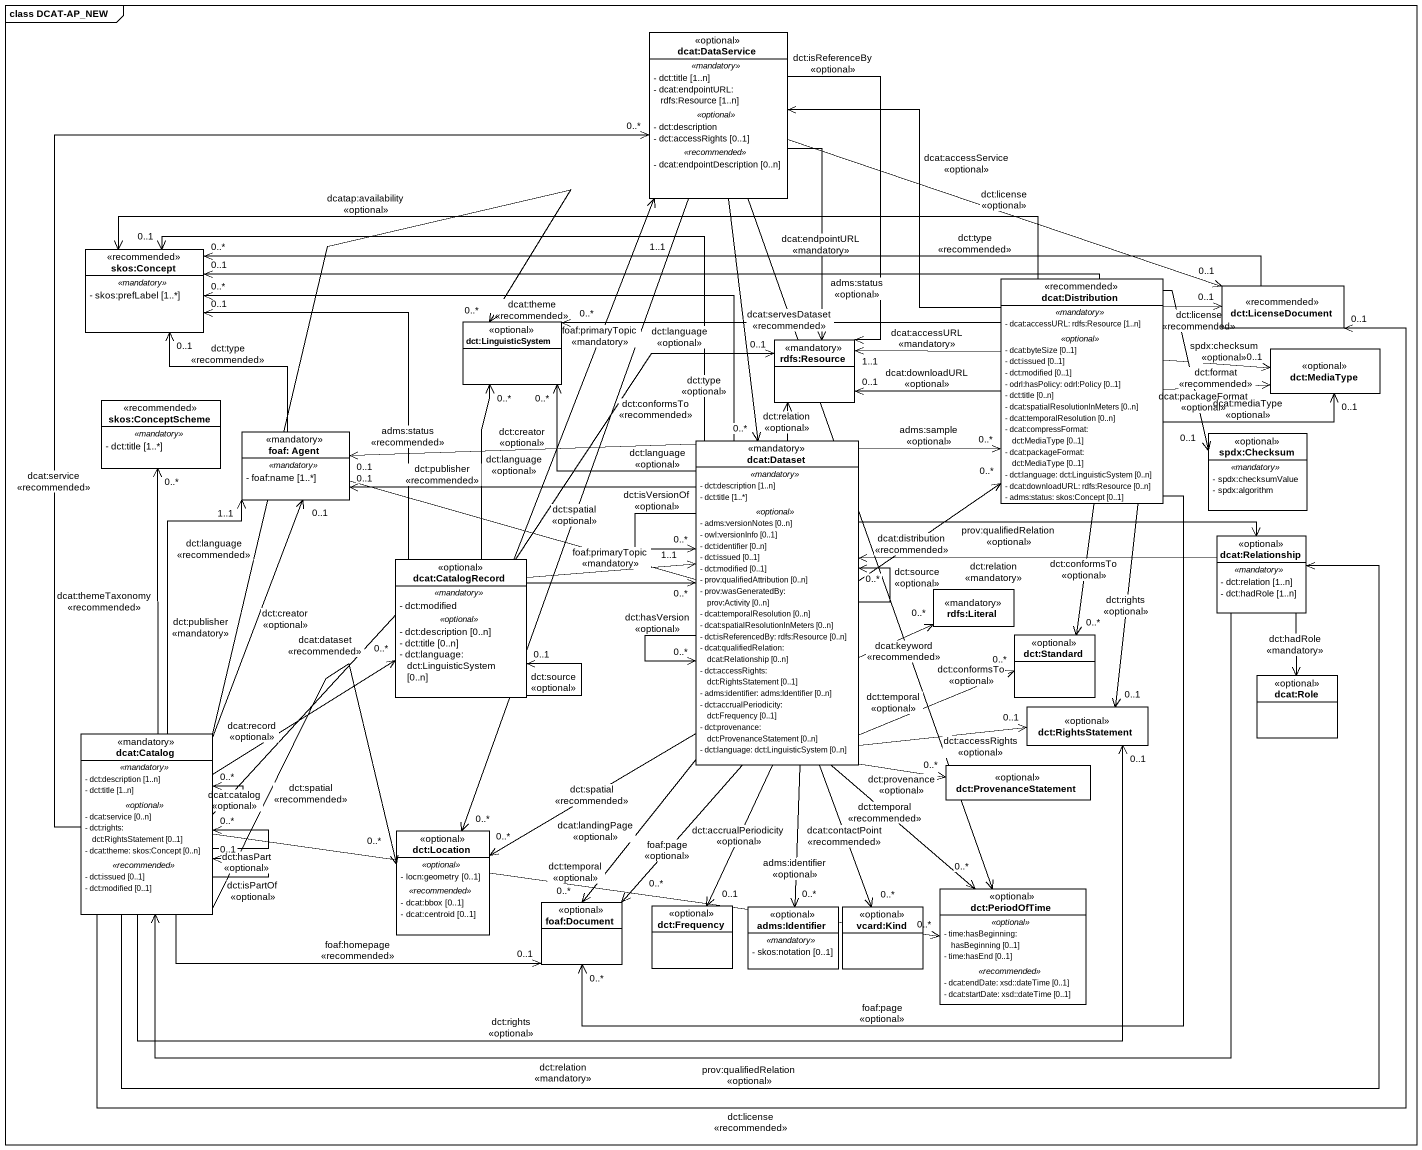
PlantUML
@startuml
mainframe class DCAT-AP_NEW
hide circle
hide empty members
skinparam classAttributeIconSize 0
class "dcat:DataService" as dcat_DataService <<optional>> #FFFFFF {
  .. <<mandatory>> ..
  - dct:title [1..n]
  - dcat:endpointURL: rdfs:Resource [1..n]
  .. <<optional>> ..
  - dct:description
  - dct:accessRights [0..1]
  .. <<recommended>> ..
  - dcat:endpointDescription [0..n]
}
class "skos:Concept" as skos_Concept <<recommended>> #FFFFFF {
  .. <<mandatory>> ..
  - skos:prefLabel [1..*]
}
class "dcat:Distribution" as dcat_Distribution <<recommended>> #FFFFFF {
  .. <<mandatory>> ..
  - dcat:accessURL: rdfs:Resource [1..n]
  .. <<optional>> ..
  - dcat:byteSize [0..1]
  - dct:issued [0..1]
  - dct:modified [0..1]
  - odrl:hasPolicy: odrl:Policy [0..1]
  - dct:title [0..n]
  - dcat:spatialResolutionInMeters [0..n]
  - dcat:temporalResolution [0..n]
  - dcat:compressFormat: dct:MediaType [0..1]
  - dcat:packageFormat: dct:MediaType [0..1]
  - dct:language: dct:LinguisticSystem [0..n]
  - dcat:downloadURL: rdfs:Resource [0..n]
  - adms:status: skos:Concept [0..1]
}
class "dct:LicenseDocument" as dct_LicenseDocument <<recommended>> #FFFFFF
class "dct:LinguisticSystem" as dct_LinguisticSystem <<optional>> #FFFFFF
class "rdfs:Resource" as rdfs_Resource <<mandatory>> #FFFFFF
class "dct:MediaType" as dct_MediaType <<optional>> #FFFFFF
class "skos:ConceptScheme" as skos_ConceptScheme <<recommended>> #FFFFFF {
  .. <<mandatory>> ..
  - dct:title [1..*]
}
class "foaf: Agent" as foaf_Agent <<mandatory>> #FFFFFF {
  .. <<mandatory>> ..
  - foaf:name [1..*]
}
class "dcat:Dataset" as dcat_Dataset <<mandatory>> #FFFFFF {
  .. <<mandatory>> ..
  - dct:description [1..n]
  - dct:title [1..*]
  .. <<optional>> ..
  - adms:versionNotes [0..n]
  - owl:versionInfo [0..1]
  - dct:identifier [0..n]
  - dct:issued [0..1]
  - dct:modified [0..1]
  - prov:qualifiedAttribution [0..n]
  - prov:wasGeneratedBy: prov:Activity [0..n]
  - dcat:temporalResolution [0..n]
  - dcat:spatialResolutionInMeters [0..n]
  - dct:isReferencedBy: rdfs:Resource [0..n]
  - dcat:qualifiedRelation: dcat:Relationship [0..n]
  - dct:accessRights: dct:RightsStatement [0..1]
  - adms:identifier: adms:Identifier [0..n]
  - dct:accrualPeriodicity: dct:Frequency [0..1]
  - dct:provenance: dct:ProvenanceStatement [0..n]
  - dct:language: dct:LinguisticSystem [0..n]
}
class "spdx:Checksum" as spdx_Checksum <<optional>> #FFFFFF {
  .. <<mandatory>> ..
  - spdx:checksumValue
  - spdx:algorithm
}
class "dcat:CatalogRecord" as dcat_CatalogRecord <<optional>> #FFFFFF {
  .. <<mandatory>> ..
  - dct:modified
  .. <<optional>> ..
  - dct:description [0..n]
  - dct:title [0..n]
  - dct:language: dct:LinguisticSystem [0..n]
}
class "dcat:Relationship" as dcat_Relationship <<optional>> #FFFFFF {
  .. <<mandatory>> ..
  - dct:relation [1..n]
  - dct:hadRole [1..n]
}
class "rdfs:Literal" as rdfs_Literal <<mandatory>> #FFFFFF
class "dct:Standard" as dct_Standard <<optional>> #FFFFFF
class "dcat:Role" as dcat_Role <<optional>> #FFFFFF
class "dct:RightsStatement" as dct_RightsStatement <<optional>> #FFFFFF
class "dcat:Catalog" as dcat_Catalog <<mandatory>> #FFFFFF {
  .. <<mandatory>> ..
  - dct:description [1..n]
  - dct:title [1..n]
  .. <<optional>> ..
  - dcat:service [0..n]
  - dct:rights: dct:RightsStatement [0..1]
  - dcat:theme: skos:Concept [0..n]
  .. <<recommended>> ..
  - dct:issued [0..1]
  - dct:modified [0..1]
}
class "dct:ProvenanceStatement" as dct_ProvenanceStatement <<optional>> #FFFFFF
class "dct:Location" as dct_Location <<optional>> #FFFFFF {
  .. <<optional>> ..
  - locn:geometry [0..1]
  .. <<recommended>> ..
  - dcat:bbox [0..1]
  - dcat:centroid [0..1]
}
class "dct:PeriodOfTime" as dct_PeriodOfTime <<optional>> #FFFFFF {
  .. <<optional>> ..
  - time:hasBeginning: hasBeginning [0..1]
  - time:hasEnd [0..1]
  .. <<recommended>> ..
  - dcat:endDate: xsd::dateTime [0..1]
  - dcat:startDate: xsd::dateTime [0..1]
}
class "foaf:Document" as foaf_Document <<optional>> #FFFFFF
class "dct:Frequency" as dct_Frequency <<optional>> #FFFFFF
class "adms:Identifier" as adms_Identifier <<optional>> #FFFFFF {
  .. <<mandatory>> ..
  - skos:notation [0..1]
}
class "vcard:Kind" as vcard_Kind <<optional>> #FFFFFF
dcat_DataService -right-> "0..1" dct_LicenseDocument : dct:license\n<<optional>>
dcat_DataService --> rdfs_Resource : dcat:endpointURL\n<<mandatory>>
dcat_DataService --> rdfs_Resource : dct:isReferenceBy\n<<optional>>
dcat_DataService --> "0..*" dcat_Dataset : dcat:servesDataset\n<<recommended>>
dcat_DataService --> "0..*" dct_Location : dct:spatial\n<<optional>>
dcat_DataService --> dct_PeriodOfTime : dct:temporal\n<<optional>>
dcat_Distribution -up-> dcat_DataService : dcat:accessService\n<<optional>>
dcat_Distribution -left-> "0..1" skos_Concept : adms:status\n<<optional>>
dcat_Distribution -left-> skos_Concept : dcatap:availability\n<<optional>>
dcat_Distribution -right-> "0..1" dct_LicenseDocument : dct:license\n<<recommended>>
dcat_Distribution -left-> "0..*" dct_LinguisticSystem : dct:language\n<<optional>>
dcat_Distribution -left-> "1..1" rdfs_Resource : dcat:accessURL\n<<mandatory>>
dcat_Distribution -left-> "0..1" rdfs_Resource : dcat:downloadURL\n<<optional>>
dcat_Distribution -right-> "0..1" dct_MediaType : dct:format\n<<recommended>>
dcat_Distribution -right-> "0..1" dct_MediaType : dcat:mediaType\n<<optional>>
dcat_Distribution -right-> dct_MediaType : dcat:packageFormat\n<<optional>>
dcat_Distribution -right-> "0..1" spdx_Checksum : spdx:checksum\n<<optional>>
dcat_Distribution --> "0..*" dct_Standard : dct:conformsTo\n<<optional>>
dcat_Distribution --> "0..1" dct_RightsStatement : dct:rights\n<<optional>>
dcat_Distribution --> "0..*" foaf_Document : foaf:page\n<<optional>>
dct_LicenseDocument -left-> "0..*" skos_Concept : dct:type\n<<recommended>>
foaf_Agent -up-> "0..1" skos_Concept : dct:type\n<<recommended>>
dcat_Dataset -left-> "0..*" skos_Concept : dcat:theme\n<<recommended>>
dcat_Dataset -left-> "0..1" skos_Concept : dct:type\n<<optional>>
dcat_Dataset -up-> "0..*" dcat_Distribution : adms:sample\n<<optional>>
dcat_Dataset -up-> "0..*" dcat_Distribution : dcat:distribution\n<<recommended>>
dcat_Dataset -up-> "0..*" dct_LinguisticSystem : dct:language\n<<optional>>
dcat_Dataset -up-> rdfs_Resource : dct:relation\n<<optional>>
dcat_Dataset -left- foaf_Agent
dcat_Dataset -left-> "0..1" foaf_Agent : dct:publisher\n<<recommended>>
dcat_Dataset -left-> "0..1" foaf_Agent : dct:creator\n<<optional>>
dcat_Dataset --> "0..*" dcat_Dataset : dct:source\n<<optional>>
dcat_Dataset --> "0..*" dcat_Dataset : dct:hasVersion\n<<optional>>
dcat_Dataset --> "0..*" dcat_Dataset : dct:isVersionOf\n<<optional>>
dcat_Dataset -right-> dcat_Relationship : prov:qualifiedRelation\n<<optional>>
dcat_Dataset -right-> "0..*" rdfs_Literal : dcat:keyword\n<<recommended>>
dcat_Dataset -right-> "0..*" dct_Standard : dct:conformsTo\n<<optional>>
dcat_Dataset -right-> "0..1" dct_RightsStatement : dct:accessRights\n<<optional>>
dcat_Dataset --> "0..*" dct_ProvenanceStatement : dct:provenance\n<<optional>>
dcat_Dataset --> "0..*" dct_Location : dct:spatial\n<<recommended>>
dcat_Dataset --> "0..*" dct_PeriodOfTime : dct:temporal\n<<recommended>>
dcat_Dataset --> "0..*" foaf_Document : dcat:landingPage\n<<optional>>
dcat_Dataset --> "0..*" foaf_Document : foaf:page\n<<optional>>
dcat_Dataset --> "0..1" dct_Frequency : dct:accrualPeriodicity\n<<optional>>
dcat_Dataset --> "0..*" adms_Identifier : adms:identifier\n<<optional>>
dcat_Dataset --> "0..*" vcard_Kind : dcat:contactPoint\n<<recommended>>
dcat_CatalogRecord -up-> "1..1" dcat_DataService : foaf:primaryTopic\n<<mandatory>>
dcat_CatalogRecord -up-> "0..1" skos_Concept : adms:status\n<<recommended>>
dcat_CatalogRecord -up-> "0..*" dct_LinguisticSystem : dct:language\n<<optional>>
dcat_CatalogRecord -up-> "0..1" rdfs_Resource : dct:conformsTo\n<<recommended>>
dcat_CatalogRecord -right-> "1..1" dcat_Dataset : foaf:primaryTopic\n<<mandatory>>
dcat_CatalogRecord --> "0..1" dcat_CatalogRecord : dct:source\n<<optional>>
dcat_Relationship -left-> dcat_Dataset : dct:relation\n<<mandatory>>
dcat_Relationship --> dcat_Role : dct:hadRole\n<<mandatory>>
dcat_Relationship -left-> dcat_Catalog : dct:relation\n<<mandatory>>
dcat_Catalog -up-> "0..*" dcat_DataService : dcat:service\n<<recommended>>
dcat_Catalog -right-> "0..1" dct_LicenseDocument : dct:license\n<<recommended>>
dcat_Catalog -up-> "0..*" dct_LinguisticSystem : dct:language\n<<recommended>>
dcat_Catalog -up-> "0..*" skos_ConceptScheme : dcat:themeTaxonomy\n<<recommended>>
dcat_Catalog -up-> "1..1" foaf_Agent : dct:publisher\n<<mandatory>>
dcat_Catalog -up-> "0..1" foaf_Agent : dct:creator\n<<optional>>
dcat_Catalog -right-> "0..*" dcat_Dataset : dcat:dataset\n<<recommended>>
dcat_Catalog -up-> "0..*" dcat_CatalogRecord : dcat:record\n<<optional>>
dcat_Catalog -right-> dcat_Relationship : prov:qualifiedRelation\n<<optional>>
dcat_Catalog -right-> "0..1" dct_RightsStatement : dct:rights\n<<optional>>
dcat_Catalog --> "0..*" dcat_Catalog : dct:hasPart\n<<optional>>
dcat_Catalog --> "0..1" dcat_Catalog : dct:isPartOf\n<<optional>>
dcat_Catalog --> "0..*" dcat_Catalog : dcat:catalog\n<<optional>>
dcat_Catalog -right-> "0..*" dct_Location : dct:spatial\n<<recommended>>
dcat_Catalog -right-> "0..*" dct_PeriodOfTime : dct:temporal\n<<optional>>
dcat_Catalog -right-> "0..1" foaf_Document : foaf:homepage\n<<recommended>>
@enduml
